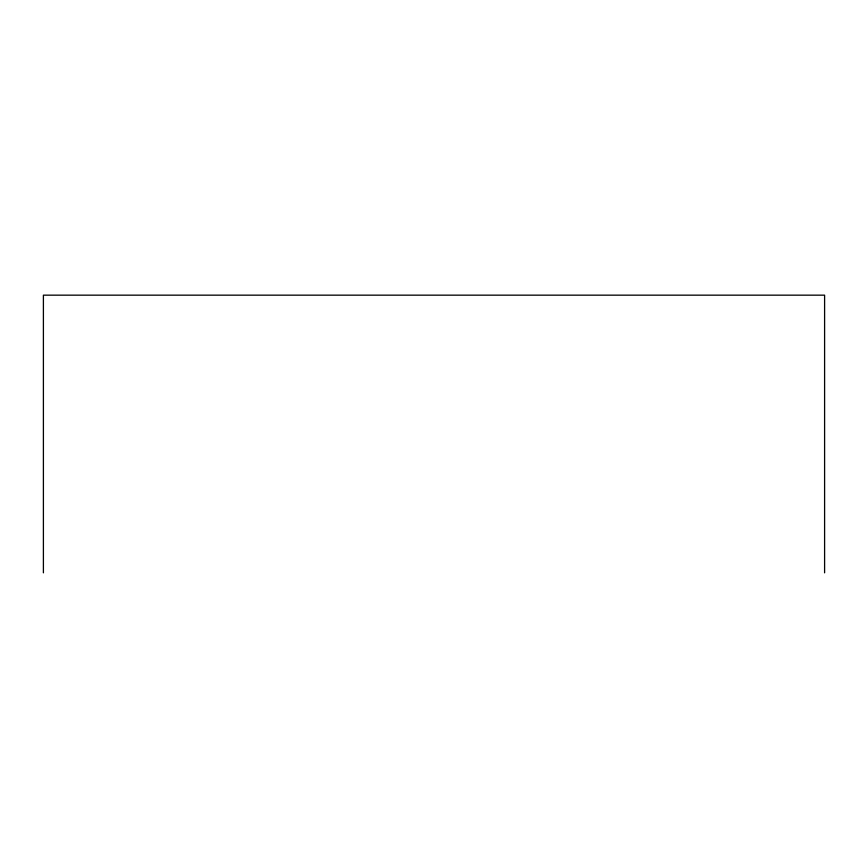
<?xml version="1.0" encoding="UTF-8"?>
<svg xmlns="http://www.w3.org/2000/svg" width="868" height="868" viewBox="0 0 868 868"><rect width="100%" height="100%" fill="white"/><g stroke="black" fill="none" stroke-linecap="round" stroke-linejoin="round"><path stroke-width="1.3" d="M824.6 572.837L824.6 295.163L43.4 295.163L43.4 572.837"/></g></svg>
